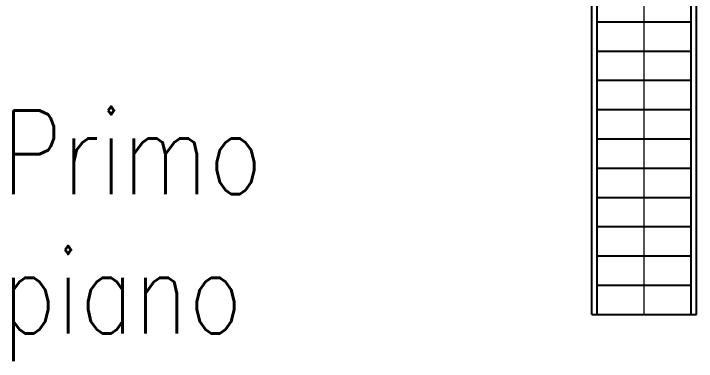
# Model space of a CAD drawing. Header units: inches. Extents: x 50.5 to 85.9, y 49.8 to 74.1.
# Drawn here: x 60.7 to 67.24, y 62.21 to 65.53 of the extents above; entities that cross this region are included whole.
import ezdxf

# ---------------------------------------------------------------- set-up
doc = ezdxf.new("R2010")
doc.units = ezdxf.units.IN
doc.header["$MEASUREMENT"] = 0
doc.linetypes.add('HIDDEN', pattern=[0.375, 0.25, -0.125])
for name, color, linetype, lineweight in [('A-FLOR-OVHD', 3, 'HIDDEN', 18), ('A-FLOR-STRS', 4, 'Continuous', 25), ('SEZIONI_medie_small_section', 2, 'Continuous', 25)]:
    doc.layers.add(name, color=color, linetype=linetype, lineweight=lineweight)
doc.styles.add('E-ROMANS', font='romans.shx', dxfattribs={"width": 0.8})

msp = doc.modelspace()

# ---------------------------------------------------------------- linework, layer by layer
at = {"layer": 'A-FLOR-OVHD', "linetype": 'Continuous'}
msp.add_lwpolyline([(66.7402, 62.6543), (66.7402, 66.5743)], dxfattribs=at)
at = {"layer": 'A-FLOR-STRS', "linetype": 'Continuous'}
for p, q in [((66.2402, 62.6543), (66.2402, 66.5743)), ((66.2902, 62.6543), (66.2902, 66.6243)), ((67.1902, 62.6543), (67.1902, 66.5743)), ((67.2402, 62.6543), (67.2402, 66.5743)), ((66.2902, 65.4543), (67.1902, 65.4543)), ((66.2902, 65.1743), (67.1902, 65.1743)), ((66.2902, 64.8943), (67.1902, 64.8943)), ((66.2902, 64.6143), (67.1902, 64.6143)), ((66.2902, 64.3343), (67.1902, 64.3343)), ((66.2902, 64.0543), (67.1902, 64.0543)), ((66.2902, 63.7743), (67.1902, 63.7743)), ((66.2902, 63.4943), (67.1902, 63.4943)), ((66.2902, 63.2143), (67.1902, 63.2143)), ((66.2902, 62.9343), (67.1902, 62.9343))]:
    msp.add_line(p, q, dxfattribs=at)
at = {"layer": 'A-FLOR-STRS'}
msp.add_line((66.2402, 62.6543), (67.2402, 62.6543), dxfattribs=at)

# ---------------------------------------------------------------- texts
at = {"layer": 'SEZIONI_medie_small_section', "color": 0, "insert": (60.591, 64.6054), "char_height": 0.8, "attachment_point": 1, "style": 'E-ROMANS'}
msp.add_mtext_dynamic_manual_height_columns('Primo piano', width=4.542968, gutter_width=9, heights=[0], dxfattribs=at)

doc.saveas('drawing.dxf')
